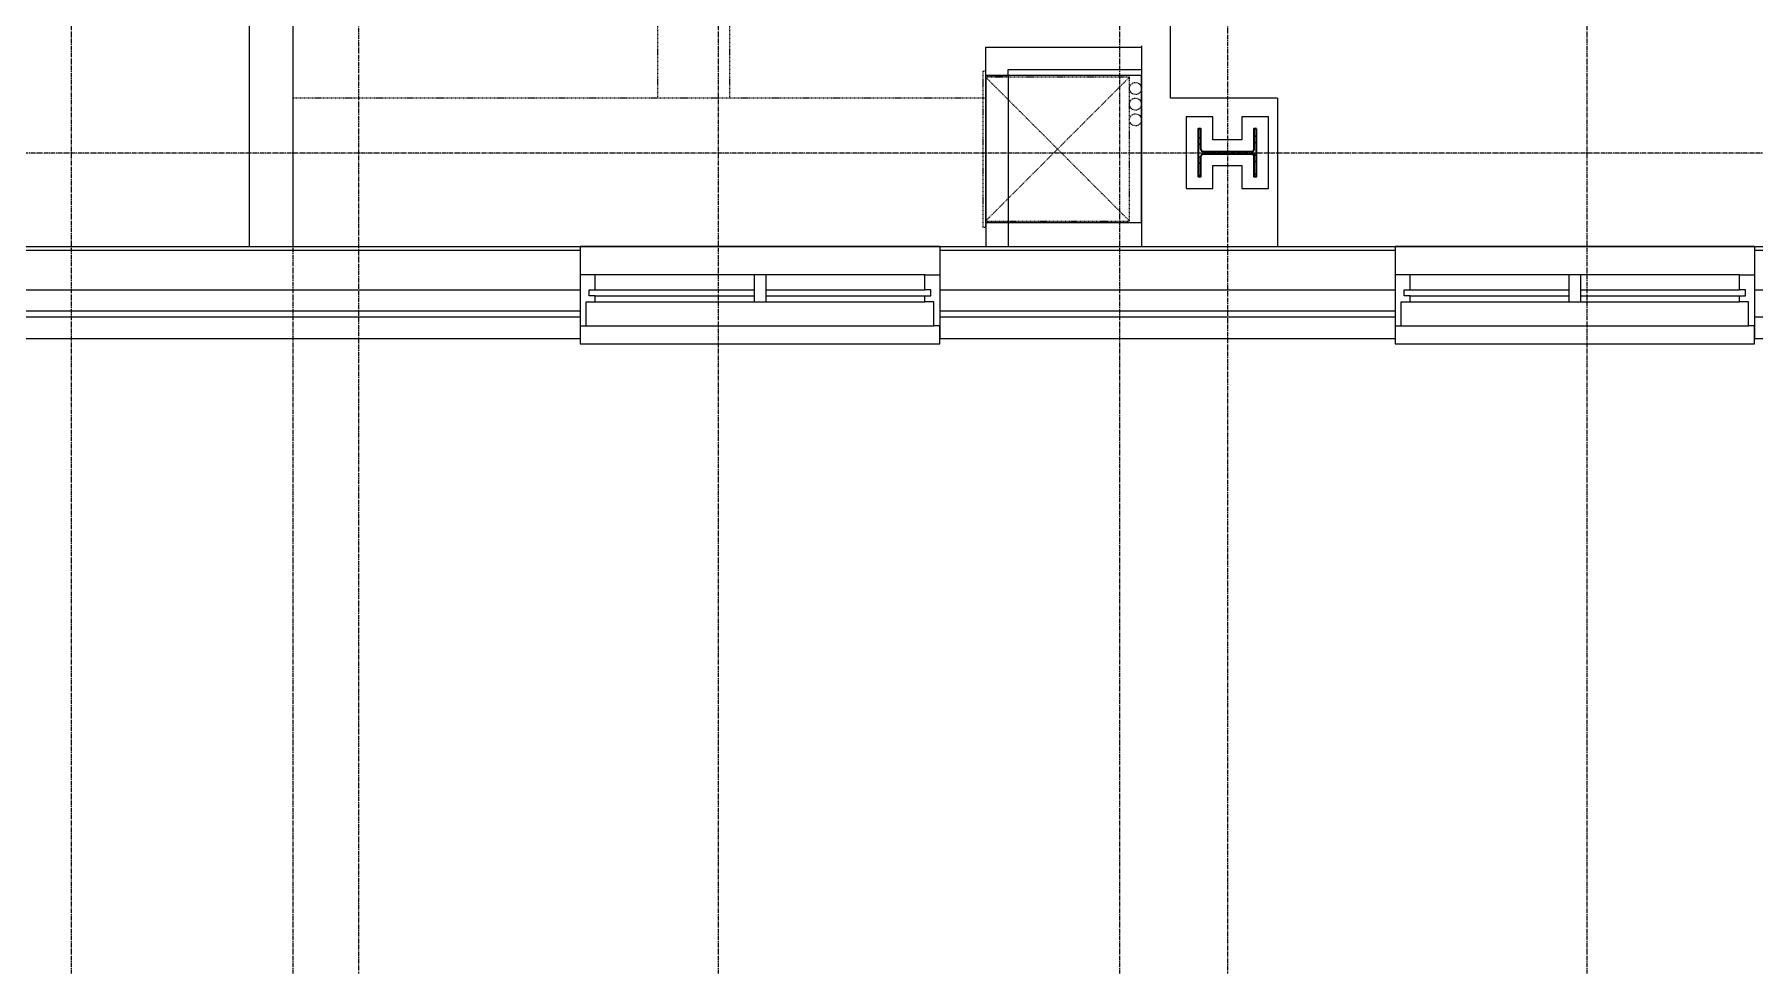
# Model space of a CAD drawing. Header units: inches. Extents: x -6955 to 13123, y -1334 to 3701.
# Drawn here: x 9839.9 to 10127, y 1223.6 to 1380.3 of the extents above; entities that cross this region are included whole.
import ezdxf

# ---------------------------------------------------------------- set-up
doc = ezdxf.new("R2010")
doc.units = ezdxf.units.IN
doc.header["$MEASUREMENT"] = 0
doc.linetypes.add('CENTER2', pattern=[1.125, 0.75, -0.125, 0.125, -0.125])
doc.linetypes.add('HIDDEN2', pattern=[0.1875, 0.125, -0.0625])
for name, color, linetype, lineweight in [('A-Detl-Hatch', 1, 'Continuous', 18), ('A-Detl-Wide', 2, 'Continuous', 35), ('S-Detl-Hatch', 1, 'Continuous', 18)]:
    doc.layers.add(name, color=color, linetype=linetype, lineweight=lineweight)
for name, color, linetype in [('A-Door', 7, 'Continuous'), ('A-Door-Head', 8, 'Continuous'), ('A-Flor-Soffit', 6, 'HIDDEN2'), ('A-Glaz', 7, 'Continuous'), ('A-Glaz-Sill', 8, 'Continuous'), ('A-Grid(SmallScale)', 11, 'CENTER2'), ('A-HVAC', 6, 'HIDDEN2'), ('A-Wall-Full', 7, 'Continuous'), ('A-Wall-Hatch', 15, 'Continuous')]:
    doc.layers.add(name, color=color, linetype=linetype)
doc.layers.add('G-Anno-Nplt', color=140, linetype='Continuous', lineweight=18, plot=False)

# ---------------------------------------------------------------- blocks, each defined once
blk = doc.blocks.new('EXTERIOR WINDOW')
at = {"layer": 'A-Glaz'}
for p, q in [((3829.83, -10349.67), (3856.33, -10349.67)), ((3858.33, -10349.67), (3884.83, -10349.67)), ((3829.83, -10350.67), (3856.33, -10350.67)), ((3829.83, -10351.67), (3884.83, -10351.67)), ((3858.33, -10350.67), (3884.83, -10350.67))]:
    blk.add_line(p, q, dxfattribs=at)
for points in [[(3829.83, -10349.67), (3829.83, -10347.17), (3827.33, -10347.17), (3827.33, -10355.67), (3828.33, -10355.67), (3828.33, -10351.67), (3829.83, -10351.67), (3829.83, -10350.67), (3828.83, -10350.67), (3828.83, -10349.67), (3829.83, -10349.67)], [(3884.83, -10349.67), (3884.83, -10347.17), (3887.33, -10347.17), (3887.33, -10355.67), (3886.33, -10355.67), (3886.33, -10351.67), (3884.83, -10351.67), (3884.83, -10350.67), (3885.83, -10350.67), (3885.83, -10349.67), (3884.83, -10349.67)]]:
    blk.add_lwpolyline(points, dxfattribs=at)
blk.add_lwpolyline([(3858.33, -10347.17), (3856.33, -10347.17), (3856.33, -10351.67), (3858.33, -10351.67)], close=True, dxfattribs=at)
at = {"layer": 'A-Glaz-Sill'}
for p, q in [((3887.33, -10342.42), (3827.33, -10342.42)), ((3884.83, -10347.17), (3829.83, -10347.17)), ((3828.33, -10355.67), (3886.33, -10355.67))]:
    blk.add_line(p, q, dxfattribs=at)
blk.add_lwpolyline([(3827.33, -10355.67), (3827.33, -10358.67), (3887.33, -10358.67), (3887.33, -10355.67)], dxfattribs=at)
blk = doc.blocks.new('4TH FLOOR CORE & SHELL')
at = {"layer": 'A-Wall-Full'}
for p, q in [((2331.87, -15213.38), (2720.5, -15213.38)), ((2720.5, -15213.38), (2720.5, -15228.75)), ((2780.5, -15213.38), (2780.5, -15228.75)), ((2780.5, -15213.38), (2856.5, -15213.38)), ((2856.5, -15213.38), (2856.5, -15228.75)), ((2916.5, -15213.38), (2916.5, -15228.75)), ((2916.5, -15213.38), (2992.5, -15213.38)), ((2316.5, -15228.75), (2720.5, -15228.75)), ((2780.5, -15228.75), (2856.5, -15228.75)), ((2916.5, -15228.75), (2992.5, -15228.75))]:
    blk.add_line(p, q, dxfattribs=at)
at = {"layer": 'A-Wall-Hatch'}
for p, q in [((2331.25, -15214), (2720.5, -15214)), ((2780.5, -15214), (2856.5, -15214)), ((2916.5, -15214), (2992.5, -15214)), ((2324.62, -15220.62), (2720.5, -15220.62)), ((2780.5, -15220.62), (2856.5, -15220.62)), ((2916.5, -15220.62), (2992.5, -15220.62)), ((2320.12, -15225.12), (2720.5, -15225.12)), ((2321.12, -15224.12), (2720.5, -15224.12)), ((2780.5, -15224.12), (2856.5, -15224.12)), ((2780.5, -15225.12), (2856.5, -15225.12)), ((2916.5, -15225.12), (2992.5, -15225.12))]:
    blk.add_line(p, q, dxfattribs=at)
for p in [(-1106.83, -4870.95), (-970.83, -4870.95)]:
    blk.add_blockref('EXTERIOR WINDOW', p)
blk = doc.blocks.new('*U18')
at = {"layer": 'A-Detl-Hatch'}
h = blk.add_hatch(dxfattribs=at)
h.set_pattern_fill('ANSI32', color=256, scale=6, style=0)
h.set_pattern_definition([(45, (0, -4.865), (-1.591, 1.591), []), (45, (1.0607, -4.865), (-1.591, 1.591), [])])
edge = h.paths.add_edge_path()
edge.add_line((3.98, -9.73), (3.98, -9.295))
edge.add_line((3.98, -9.295), (0.645, -9.295))
edge.add_arc((0.645, -8.795), 0.5, 180, 270, ccw=False)
edge.add_line((0.145, -8.795), (0.145, -0.935))
edge.add_arc((0.645, -0.935), 0.5, 90, 180, ccw=False)
edge.add_line((0.645, -0.435), (3.98, -0.435))
edge.add_line((3.98, -0.435), (3.98, 0))
edge.add_line((3.98, 0), (-3.98, 0))
edge.add_line((-3.98, 0), (-3.98, -0.435))
edge.add_line((-3.98, -0.435), (-0.645, -0.435))
edge.add_arc((-0.645, -0.935), 0.5, 0, 90, ccw=False)
edge.add_line((-0.145, -0.935), (-0.145, -8.795))
edge.add_arc((-0.645, -8.795), 0.5, -90, 0, ccw=False)
edge.add_line((-0.645, -9.295), (-3.98, -9.295))
edge.add_line((-3.98, -9.295), (-3.98, -9.73))
edge.add_line((-3.98, -9.73), (3.98, -9.73))
at = {"color": 0, "linetype": 'ByBlock'}
blk.add_lwpolyline([(3.98, -9.73), (3.98, -9.295), (0.645, -9.295, -0.4142136), (0.145, -8.795), (0.145, -0.935, -0.4142136), (0.645, -0.435), (3.98, -0.435), (3.98, 0), (-3.98, 0), (-3.98, -0.435), (-0.645, -0.435, -0.4142136), (-0.145, -0.935), (-0.145, -8.795, -0.4142136), (-0.645, -9.295), (-3.98, -9.295), (-3.98, -9.73)], format="xyb", close=True, dxfattribs=at)
blk = doc.blocks.new('W10X33')
at = {"layer": 'S-Detl-Hatch'}
blk.add_lwpolyline([(13773.78, -7310.28), (13773.78, -7305.84), (13769.95, -7305.84), (13769.95, -7300.98), (13773.78, -7300.98), (13773.78, -7296.55), (13761.82, -7296.55), (13761.82, -7300.98), (13765.66, -7300.98), (13765.66, -7305.84), (13761.82, -7305.84), (13761.82, -7310.28)], close=True, dxfattribs=at)
at = {"layer": 'A-Detl-Wide'}
blk.add_blockref('*U18', (13767.8, -7298.55), dxfattribs=at)
blk = doc.blocks.new('HVAC UNIT NICHE')
at = {"layer": 'A-Door-Head'}
blk.add_lwpolyline([(4, 0), (28.5, 0), (28.5, -3.75), (4, -3.75)], close=True, dxfattribs=at)
at = {"layer": 'A-HVAC'}
for p, q in [((4.25, 0), (28.25, -24)), ((4.25, -24), (28.25, 0))]:
    blk.add_line(p, q, dxfattribs=at)
for points in [[(3.25, 0), (29.25, 0), (29.25, 0.5), (3.25, 0.5)], [(4.25, -24), (28.25, -24), (28.25, 0), (4.25, 0)]]:
    blk.add_lwpolyline(points, close=True, dxfattribs=at)
for centre in [(21.13, -25), (23.75, -25), (26.36, -25)]:
    blk.add_circle(centre, 1, dxfattribs=at)
at = {"layer": 'A-Wall-Full'}
for p, q in [((4, 0), (0, 0)), ((4, -3.75), (4, 0)), ((28.5, 0), (33.25, 0)), ((28.5, -3.75), (28.5, 0)), ((33.25, 0), (33.25, -26)), ((4, -3.75), (0, -3.75)), ((28.5, -3.75), (29.5, -3.75)), ((29.5, -3.75), (29.5, -26))]:
    blk.add_line(p, q, dxfattribs=at)
at = {"layer": 'G-Anno-Nplt'}
blk.add_lwpolyline([(4, 0), (4, -26), (28.5, -26), (28.5, 0)], close=True, dxfattribs=at)
blk = doc.blocks.new('2 Bedroom Suite')
at = {"layer": 'A-Flor-Soffit'}
for p, q in [((66.88, -94.62), (66.88, -259.9)), ((78.88, -94.62), (78.88, -259.9)), ((121.66, -259.9), (6, -259.9))]:
    blk.add_line(p, q, dxfattribs=at)
at = {"layer": 'A-Wall-Full'}
for p, q in [((6, -94.62), (6, -284.63)), ((-1.25, -107.87), (-1.25, -284.63)), ((152.53, -259.9), (152.53, -138.62)), ((147.66, -251.13), (147.66, -284.63)), ((170.36, -259.9), (152.53, -259.9)), ((170.36, -259.9), (170.36, -284.63))]:
    blk.add_line(p, q, dxfattribs=at)
at = {"layer": 'G-Anno-Nplt'}
blk.add_line((-1.25, -284.63), (459.95, -284.63), dxfattribs=at)
at = {"rotation": 90}
blk.add_blockref('HVAC UNIT NICHE', (121.66, -284.63), dxfattribs=at)
blk = doc.blocks.new('36in door')
blk.add_lwpolyline([(-1.5, -36), (0, -36), (0, 0), (-1.5, 0)], close=True)
blk.add_arc((0, 0), 36, 180, 270)
blk = doc.blocks.new('storage')
at = {"layer": 'A-Door'}
for points in [[(-58.75, -6), (-56.75, -6), (-56.75, 0), (-58.75, 0)], [(-20.75, -6), (-18.75, -6), (-18.75, 0), (-20.75, 0)]]:
    blk.add_lwpolyline(points, close=True, dxfattribs=at)
at = {"layer": 'A-Door-Head'}
blk.add_lwpolyline([(-20.75, 0), (-56.75, 0), (-56.75, -6), (-20.75, -6)], close=True, dxfattribs=at)
at = {"layer": 'A-Wall-Full'}
for p, q in [((-56.75, 0), (-60, 0)), ((-56.75, -6), (-56.75, 0)), ((-20.75, -6), (-20.75, 0)), ((-20.75, 0), (-6, 0)), ((-58.75, -6), (-58.75, -68.33)), ((-58.75, -6), (-56.75, -6)), ((-20.75, -6), (-7.25, -6)), ((-7.25, -21.5), (-7.25, -6)), ((-72.61, -171.42), (-72.61, -70.56)), ((-72.61, -171.42), (-60, -171.42)), ((-60, -171.42), (-60, -198.25))]:
    blk.add_line(p, q, dxfattribs=at)
at = {"layer": 'A-Door', "extrusion": (0, 0, -1), "zscale": -1}
blk.add_blockref('36in door', (56.75, -6), dxfattribs=at)

msp = doc.modelspace()

# ---------------------------------------------------------------- linework, layer by layer
at = {"layer": 'A-Grid(SmallScale)'}
for p, q in [((9846.0336, 3132.3201), (9846.0336, 1223.6428)), ((9883.0336, 3132.3201), (9883.0336, 1223.6428)), ((9954.0336, 3132.3201), (9954.0336, 1223.6428)), ((10021.0336, 3132.3201), (10021.0336, 1223.6428)), ((10099.0336, 3132.3201), (10099.0336, 1223.6428)), ((9894.0336, 3110.5182), (9894.0336, 1223.6428)), ((10039.0336, 3110.477), (10039.0336, 1223.6428)), ((9315.0336, 1360.5773), (13123.0336, 1360.5773))]:
    msp.add_line(p, q, dxfattribs=at)

# ---------------------------------------------------------------- block references
for name, p in [('4TH FLOOR CORE & SHELL', (7210.5342, 16558.3273)), ('2 Bedroom Suite', (9877.0355, 1629.5773)), ('storage', (9883.0355, 1543.2023))]:
    msp.add_blockref(name, p)
at = {"rotation": 90}
msp.add_blockref('W10X33', (2735.6208, -12407.2235), dxfattribs=at)

doc.saveas('drawing.dxf')
